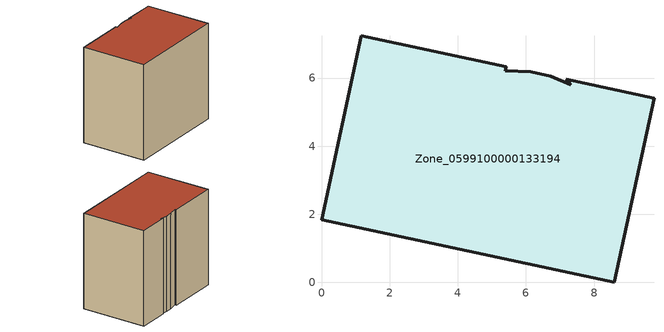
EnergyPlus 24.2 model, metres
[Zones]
Zone_0599100000133194
 floor ground (C_G): 0,1.84 1.16,7.25 5.42,6.34 5.4,6.21 6.14,6.18 6.73,6.06 7.32,5.81 7.19,5.96 9.76,5.41 8.6,0 z0
 wall outside (C_F): 1.16,7.25 0,1.84 8.6,0 9.76,5.41 7.19,5.96 7.32,5.81 6.73,6.06 6.14,6.18 5.4,6.21 5.42,6.34 1.16,7.25 z0:8.08
 roof outside (C_R): 5.42,6.34 1.16,7.25 0,1.84 8.6,0 9.76,5.41 7.19,5.96 7.32,5.81 6.73,6.06 6.14,6.18 5.4,6.21 z8.08
[BUILDING]
Pand.0599100000133194: North Axis=0; Terrain=City; Loads Convergence Tolerance Value=0.04; Temperature Convergence Tolerance Value=0.4; Solar Distribution=FullExterior; Maximum Number of Warmup Days=25; Minimum Number of Warmup Days=1
[Site:Location]
Rotterdam.The.Hague.AP_ZH_NLD Design_Conditions: Latitude=51.96; Longitude=4.45; Time Zone=1; Elevation=-4.5
[SITE:GROUNDTEMPERATURE:BUILDINGSURFACE]
18, 18, 18, 18, 18, 18, 18, 18, 18, 18, 18, 18
[MATERIAL] Thermal Absorptance=0.9; Solar Absorptance=0.7; Visible Absorptance=0.7
Name | Roughness | Thickness | Conductivity | Density | Specific Heat
G.TC.1975-1991 | MediumSmooth | 0.15 | 0.288461 | 540 | 1210
F.TC.1975-1991 | Rough | 0.3 | 0.230769 | 1920 | 840
R.TC.1975-1991 | MediumRough | 0.2 | 0.153846 | 1500 | 1000
[CONSTRUCTION]
C_G: G.TC.1975-1991
C_F: F.TC.1975-1991
C_R: R.TC.1975-1991
[ZONE]
Zone_0599100000133194: Type=1; Multiplier=1; Ceiling Height=Autocalculate; Volume=Autocalculate; Floor Area=autocalculate; Part of Total Floor Area=Yes
[ZONEINFILTRATION:DESIGNFLOWRATE]
Infil_Zone_0599100000133194: Zone or ZoneList or Space or SpaceList=Zone_0599100000133194; Schedule=AlwaysOn; Design Flow Rate Calculation Method=Flow/Area; Flow Rate per Floor Area=0.003; Constant Term Coefficient=1; Temperature Term Coefficient=0; Velocity Term Coefficient=0; Velocity Squared Term Coefficient=0
[HVACTEMPLATE:ZONE:IDEALLOADSAIRSYSTEM]
Zone_0599100000133194: Maximum Heating Supply Air Temperature=50; Minimum Cooling Supply Air Temperature=13; Maximum Heating Supply Air Humidity Ratio=0.0156; Minimum Cooling Supply Air Humidity Ratio=0.0077; Heating Limit=NoLimit; Cooling Limit=NoLimit; Dehumidification Control Type=ConstantSensibleHeatRatio; Cooling Sensible Heat Ratio=0.7; Dehumidification Setpoint=60; Humidification Control Type=None; Humidification Setpoint=30; Outdoor Air Method=None; Outdoor Air Flow Rate per Person=0.00944; Outdoor Air Flow Rate per Zone Floor Area=0; Outdoor Air Flow Rate per Zone=0; Demand Controlled Ventilation Type=None; Outdoor Air Economizer Type=NoEconomizer; Heat Recovery Type=None; Sensible Heat Recovery Effectiveness=0.7; Latent Heat Recovery Effectiveness=0.65
[ZONECONTROL:THERMOSTAT]
ThermostatControl_Zone_0599100000133194: Zone or ZoneList=Zone_0599100000133194; Control Type Schedule=DualSetpointControlType; Control 1=Thermostat_Zone_0599100000133194; Temperature Difference Between Cutout And Setpoint=0
[THERMOSTATSETPOINT:DUALSETPOINT]
Thermostat_Zone_0599100000133194: Heating Setpoint Temperature Schedule=HeatingSetpoint_Zone_0599100000133194; Cooling Setpoint Temperature Schedule=CoolingSetpoint_Zone_0599100000133194
[SCHEDULE:COMPACT]
HeatingSetpoint_Zone_0599100000133194: Through: 12/31, For: AllDays, Until: 24:00, 21
CoolingSetpoint_Zone_0599100000133194: Through: 12/31, For: AllDays, Until: 24:00, 24
DualSetpointControlType: Through: 12/31, For: AllDays, Until: 24:00, 4
AlwaysOn: Through: 12/31, For: AllDays, Until: 24:00, 1
